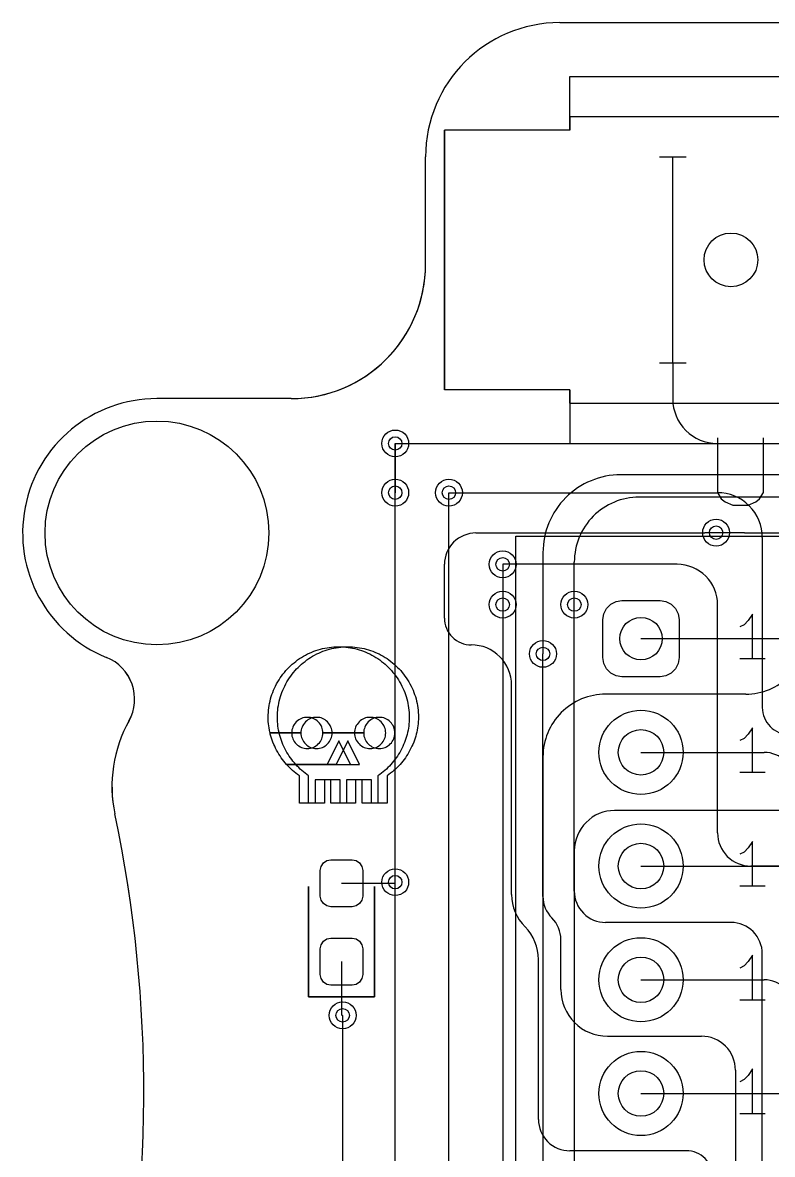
# Model space of a CAD drawing. Header units: millimetres. Extents: x -220 to 263, y -14 to 135.
# Drawn here: x 30 to 46.75, y 95.12 to 120.4 of the extents above; entities that cross this region are included whole.
import ezdxf

# ---------------------------------------------------------------- set-up
doc = ezdxf.new("R2010")
doc.units = ezdxf.units.MM
doc.layers.get('0').update_dxf_attribs({"color": 96, "lineweight": 25, "true_color": 0x008000})
for name, color, linetype, lineweight, true_color in [('livello 11', 30, 'Continuous', 25, 0xff7f00), ('livello 8', 18, 'Continuous', 25, 0x000000), ('livello 9', 18, 'Continuous', 25, 0x000000)]:
    doc.layers.add(name, color=color, linetype=linetype, lineweight=lineweight, true_color=true_color)

msp = doc.modelspace()

# ---------------------------------------------------------------- linework, layer by layer
msp.add_line((42, 120.399), (63.676, 120.399))
at = {"flags": 128}
for points in [[(39, 115), (39, 117.399)], [(36, 112), (33, 112)]]:
    msp.add_lwpolyline(points, dxfattribs=at)
msp.add_circle((33, 109), 2.5)
for centre, radius, start, end in [((42, 117.399), 3, 90, 180), ((36, 115), 3, 270, 0), ((33, 109), 3, 90, 248.0133), ((31.502, 105.291), 1, 330.8326, 68.0133), ((34.995, 103.341), 3, 150.8326, 191.8893), ((2.5, 96.5), 30.208, 347.5741, 11.8893)]:
    msp.add_arc(centre, radius, start, end)
at = {"layer": 'livello 11', "color": 250, "true_color": 0x2f2d31, "flags": 128}
for points in [[(42, 120.399, 0.414204), (39, 117.399)], [(36, 112, 0.414214), (39, 115)], [(33, 112, 0.824415), (31.877, 106.218)], [(32.376, 104.804, 0.451385), (31.877, 106.218)], [(32.376, 104.803, 0.181094), (32.06, 102.723)], [(32, 90, 0.106495), (32.06, 102.723)]]:
    msp.add_lwpolyline(points, format="xyb", dxfattribs=at)
for points in [[(42, 120.399), (63.676, 120.399)], [(39, 115), (39, 117.399)], [(36, 112), (33, 112)]]:
    msp.add_lwpolyline(points, dxfattribs=at)
at = {"layer": 'livello 11', "color": 168, "true_color": 0x0d115e, "flags": 128}
for points in [[(42.223, 117.999), (42.223, 119.199)], [(42.223, 119.199), (53.623, 119.199)], [(39.423, 117.999), (39.423, 112.199)], [(42.223, 117.999), (39.423, 117.999)], [(42.223, 112.199), (39.423, 112.199)], [(42.223, 111.899), (42.223, 112.199)], [(42.223, 111.899), (53.623, 111.899)], [(45.519, 111.121), (45.519, 109.906)], [(46.548, 109.906), (46.548, 111.121)], [(45.519, 109.906), (45.605, 109.763)], [(45.605, 109.763), (45.691, 109.692)], [(46.377, 109.692), (46.462, 109.763)], [(46.462, 109.763), (46.548, 109.906)], [(45.691, 109.692), (45.862, 109.621)], [(45.862, 109.621), (46.205, 109.621)], [(46.205, 109.621), (46.377, 109.692)], [(41.019, 108.925), (61.593, 108.925)], [(41.019, 56.093), (41.019, 108.925)], [(46.114, 106.949), (46.019, 106.901)], [(46.209, 107.044), (46.114, 106.949)], [(46.305, 107.187), (46.209, 107.044)], [(46.305, 106.187), (46.305, 107.187)], [(37.319, 106.455), (37.372, 106.453), (37.424, 106.449), (37.475, 106.443), (37.527, 106.436), (37.577, 106.427), (37.627, 106.416), (37.677, 106.404), (37.726, 106.39), (37.774, 106.374), (37.822, 106.357), (37.869, 106.338), (37.916, 106.318), (37.962, 106.296), (38.008, 106.272), (38.053, 106.246), (38.098, 106.22), (38.141, 106.192), (38.183, 106.162), (38.224, 106.132), (38.264, 106.1), (38.302, 106.067), (38.34, 106.033), (38.376, 105.998), (38.411, 105.962), (38.446, 105.924), (38.479, 105.885), (38.51, 105.845), (38.541, 105.804), (38.571, 105.761), (38.599, 105.718), (38.626, 105.673), (38.652, 105.627), (38.676, 105.581), (38.699, 105.534), (38.72, 105.487), (38.739, 105.439), (38.757, 105.391), (38.773, 105.343), (38.787, 105.293), (38.8, 105.243), (38.811, 105.193), (38.82, 105.142), (38.827, 105.091), (38.833, 105.04), (38.838, 104.987), (38.84, 104.935), (38.841, 104.881), (38.84, 104.833), (38.838, 104.785), (38.834, 104.738), (38.829, 104.69), (38.822, 104.643), (38.814, 104.597), (38.805, 104.55), (38.794, 104.504), (38.781, 104.458), (38.767, 104.413), (38.751, 104.368), (38.735, 104.323), (38.716, 104.278), (38.696, 104.234), (38.675, 104.189), (38.652, 104.146), (38.628, 104.103), (38.603, 104.061), (38.576, 104.019), (38.549, 103.979), (38.521, 103.94), (38.492, 103.902), (38.462, 103.865), (38.43, 103.829), (38.398, 103.793), (38.365, 103.759), (38.33, 103.726), (38.295, 103.694), (38.259, 103.663), (38.221, 103.632), (38.183, 103.603), (38.143, 103.575), (38.143, 102.962), (37.791, 102.962), (37.791, 103.486), (37.438, 103.486), (37.438, 102.962), (37.093, 102.962), (37.093, 103.486), (36.741, 103.486), (36.741, 102.962), (36.388, 102.962), (36.388, 103.575), (36.348, 103.603), (36.31, 103.632), (36.273, 103.662), (36.236, 103.694), (36.201, 103.726), (36.167, 103.759), (36.133, 103.793), (36.101, 103.828), (36.099, 103.831), (37.005, 103.831), (37.526, 103.831), (37.266, 104.356), (37.005, 103.831), (36.099, 103.831), (36.07, 103.864), (36.039, 103.9), (36.01, 103.938), (35.982, 103.977), (35.955, 104.017), (35.928, 104.058), (35.903, 104.099), (35.879, 104.142), (35.856, 104.185), (35.835, 104.229), (35.815, 104.273), (35.797, 104.317), (35.78, 104.362), (35.764, 104.407), (35.75, 104.453), (35.738, 104.499), (35.73, 104.533), (36.216, 104.533), (36.217, 104.498), (36.222, 104.464), (36.23, 104.431), (36.241, 104.4), (36.256, 104.369), (36.273, 104.341), (36.294, 104.313), (36.318, 104.286), (36.345, 104.262), (36.372, 104.242), (36.401, 104.224), (36.431, 104.21), (36.463, 104.198), (36.495, 104.19), (36.529, 104.185), (36.564, 104.184), (36.599, 104.185), (36.633, 104.19), (36.666, 104.198), (36.697, 104.21), (36.727, 104.224), (36.756, 104.242), (36.784, 104.262), (36.81, 104.286), (36.834, 104.313), (36.855, 104.341), (36.873, 104.369), (36.887, 104.4), (36.899, 104.431), (36.907, 104.464), (36.911, 104.498), (36.913, 104.533), (37.619, 104.533), (37.62, 104.498), (37.625, 104.464), (37.633, 104.431), (37.644, 104.4), (37.659, 104.369), (37.676, 104.341), (37.697, 104.313), (37.721, 104.286), (37.748, 104.262), (37.775, 104.242), (37.804, 104.224), (37.834, 104.21), (37.866, 104.198), (37.898, 104.19), (37.932, 104.185), (37.967, 104.184), (38.002, 104.185), (38.036, 104.19), (38.068, 104.198), (38.1, 104.21), (38.13, 104.224), (38.159, 104.242), (38.187, 104.262), (38.213, 104.286), (38.237, 104.313), (38.258, 104.341), (38.275, 104.369), (38.29, 104.4), (38.301, 104.431), (38.309, 104.464), (38.314, 104.498), (38.316, 104.533), (38.314, 104.568), (38.309, 104.602), (38.301, 104.634), (38.29, 104.665), (38.275, 104.696), (38.258, 104.724), (38.237, 104.752), (38.213, 104.778), (38.186, 104.802), (38.159, 104.823), (38.129, 104.841), (38.099, 104.856), (38.067, 104.867), (38.034, 104.875), (37.999, 104.88), (37.963, 104.881), (37.929, 104.88), (37.896, 104.875), (37.864, 104.867), (37.833, 104.856), (37.804, 104.841), (37.775, 104.823), (37.748, 104.802), (37.721, 104.778), (37.697, 104.752), (37.676, 104.724), (37.659, 104.696), (37.644, 104.665), (37.633, 104.634), (37.625, 104.602), (37.62, 104.568), (37.619, 104.533), (36.913, 104.533), (36.911, 104.568), (36.907, 104.602), (36.899, 104.634), (36.887, 104.665), (36.873, 104.696), (36.855, 104.724), (36.834, 104.752), (36.81, 104.778), (36.784, 104.802), (36.756, 104.823), (36.728, 104.841), (36.698, 104.856), (36.668, 104.867), (36.636, 104.875), (36.603, 104.88), (36.569, 104.881), (36.533, 104.88), (36.498, 104.875), (36.464, 104.867), (36.432, 104.856), (36.402, 104.841), (36.373, 104.823), (36.345, 104.802), (36.318, 104.778), (36.294, 104.752), (36.273, 104.724), (36.256, 104.696), (36.241, 104.665), (36.23, 104.634), (36.222, 104.602), (36.217, 104.568), (36.216, 104.533), (35.73, 104.533), (35.727, 104.545), (35.717, 104.592), (35.709, 104.639), (35.703, 104.687), (35.698, 104.735), (35.694, 104.783), (35.692, 104.832), (35.691, 104.881), (35.692, 104.935), (35.694, 104.987), (35.698, 105.04), (35.704, 105.091), (35.712, 105.142), (35.721, 105.193), (35.732, 105.243), (35.744, 105.293), (35.758, 105.343), (35.774, 105.391), (35.792, 105.439), (35.811, 105.487), (35.832, 105.534), (35.855, 105.581), (35.879, 105.627), (35.905, 105.673), (35.932, 105.718), (35.961, 105.761), (35.99, 105.804), (36.021, 105.845), (36.053, 105.885), (36.086, 105.924), (36.12, 105.962), (36.155, 105.998), (36.192, 106.033), (36.229, 106.067), (36.268, 106.1), (36.308, 106.132), (36.349, 106.162), (36.391, 106.192), (36.434, 106.22), (36.478, 106.246), (36.523, 106.272), (36.569, 106.296), (36.615, 106.318), (36.662, 106.338), (36.709, 106.357), (36.757, 106.374), (36.805, 106.39), (36.854, 106.404), (36.904, 106.416), (36.954, 106.427), (37.004, 106.436), (37.056, 106.443), (37.107, 106.449), (37.159, 106.453), (37.212, 106.455), (37.266, 106.456), (37.319, 106.455)], [(46.59, 106.187), (46.019, 106.187)], [(46.114, 104.409), (46.019, 104.361)], [(46.209, 104.504), (46.114, 104.409)], [(46.305, 104.647), (46.209, 104.504)], [(46.305, 103.647), (46.305, 104.647)], [(46.59, 103.647), (46.019, 103.647)], [(46.209, 101.964), (46.114, 101.869)], [(46.305, 102.107), (46.209, 101.964)], [(46.305, 101.107), (46.305, 102.107)], [(46.114, 101.869), (46.019, 101.821)], [(36.388, 101.099), (36.388, 98.639)], [(37.858, 98.639), (37.858, 101.099)], [(46.59, 101.107), (46.019, 101.107)], [(46.209, 99.424), (46.114, 99.329)], [(46.305, 99.567), (46.209, 99.424)], [(46.305, 98.567), (46.305, 99.567)], [(46.114, 99.329), (46.019, 99.281)], [(36.388, 98.639), (37.858, 98.639)], [(46.59, 98.567), (46.019, 98.567)], [(46.209, 96.884), (46.114, 96.789)], [(46.305, 97.027), (46.209, 96.884)], [(46.305, 96.027), (46.305, 97.027)], [(46.114, 96.789), (46.019, 96.741)], [(46.59, 96.027), (46.019, 96.027)]]:
    msp.add_lwpolyline(points, dxfattribs=at)
at = {"layer": 'livello 11', "color": 139, "true_color": 0x174d58, "flags": 128}
for points in [[(42.223, 118.299), (53.623, 118.299)], [(42.223, 118.299), (42.223, 117.999)], [(42.223, 117.999), (39.423, 117.999)], [(39.423, 112.199), (39.423, 117.999)], [(42.223, 112.199), (39.423, 112.199)], [(42.223, 112.199), (42.223, 110.999)], [(42.223, 110.999), (53.623, 110.999)], [(37.114, 106.455), (37.167, 106.453), (37.219, 106.449), (37.271, 106.443), (37.322, 106.436), (37.372, 106.427), (37.422, 106.416), (37.472, 106.404), (37.521, 106.39), (37.569, 106.374), (37.617, 106.357), (37.664, 106.338), (37.711, 106.318), (37.757, 106.296), (37.803, 106.272), (37.848, 106.246), (37.893, 106.22), (37.936, 106.192), (37.978, 106.162), (38.019, 106.132), (38.058, 106.1), (38.097, 106.067), (38.134, 106.033), (38.171, 105.998), (38.206, 105.962), (38.24, 105.924), (38.273, 105.885), (38.305, 105.845), (38.336, 105.804), (38.365, 105.761), (38.394, 105.718), (38.421, 105.673), (38.447, 105.627), (38.472, 105.581), (38.494, 105.534), (38.515, 105.487), (38.534, 105.439), (38.552, 105.391), (38.568, 105.343), (38.582, 105.293), (38.594, 105.243), (38.605, 105.193), (38.614, 105.142), (38.622, 105.091), (38.628, 105.04), (38.632, 104.987), (38.634, 104.935), (38.635, 104.881), (38.635, 104.832), (38.632, 104.783), (38.629, 104.735), (38.624, 104.687), (38.617, 104.639), (38.609, 104.592), (38.599, 104.545), (38.588, 104.499), (38.576, 104.453), (38.562, 104.407), (38.546, 104.362), (38.53, 104.317), (38.511, 104.273), (38.491, 104.229), (38.47, 104.185), (38.447, 104.142), (38.423, 104.099), (38.398, 104.058), (38.371, 104.017), (38.344, 103.977), (38.316, 103.938), (38.287, 103.9), (38.256, 103.864), (38.225, 103.828), (38.193, 103.793), (38.159, 103.759), (38.125, 103.726), (38.09, 103.694), (38.053, 103.662), (38.016, 103.632), (37.978, 103.603), (37.938, 103.575), (37.938, 102.962), (37.585, 102.962), (37.585, 103.486), (37.233, 103.486), (37.233, 102.962), (36.888, 102.962), (36.888, 103.486), (36.535, 103.486), (36.535, 102.962), (36.183, 102.962), (36.183, 103.575), (36.143, 103.603), (36.105, 103.632), (36.068, 103.663), (36.031, 103.694), (35.996, 103.726), (35.962, 103.759), (35.928, 103.793), (35.896, 103.829), (35.894, 103.831), (36.8, 103.831), (37.321, 103.831), (37.061, 104.356), (36.8, 103.831), (35.894, 103.831), (35.865, 103.865), (35.834, 103.902), (35.805, 103.94), (35.777, 103.979), (35.75, 104.019), (35.724, 104.061), (35.699, 104.103), (35.674, 104.146), (35.651, 104.189), (35.63, 104.234), (35.61, 104.278), (35.592, 104.323), (35.575, 104.368), (35.559, 104.413), (35.545, 104.458), (35.532, 104.504), (35.526, 104.533), (36.011, 104.533), (36.012, 104.498), (36.017, 104.464), (36.025, 104.431), (36.036, 104.4), (36.051, 104.369), (36.069, 104.341), (36.089, 104.313), (36.113, 104.286), (36.14, 104.262), (36.167, 104.242), (36.196, 104.224), (36.226, 104.21), (36.258, 104.198), (36.29, 104.19), (36.324, 104.185), (36.359, 104.184), (36.394, 104.185), (36.428, 104.19), (36.461, 104.198), (36.492, 104.21), (36.522, 104.224), (36.551, 104.242), (36.578, 104.262), (36.605, 104.286), (36.629, 104.313), (36.65, 104.341), (36.668, 104.369), (36.682, 104.4), (36.693, 104.431), (36.701, 104.464), (36.706, 104.498), (36.708, 104.533), (37.413, 104.533), (37.415, 104.498), (37.419, 104.464), (37.428, 104.431), (37.439, 104.4), (37.453, 104.369), (37.471, 104.341), (37.492, 104.313), (37.516, 104.286), (37.543, 104.262), (37.57, 104.242), (37.599, 104.224), (37.629, 104.21), (37.66, 104.198), (37.693, 104.19), (37.727, 104.185), (37.762, 104.184), (37.797, 104.185), (37.831, 104.19), (37.864, 104.198), (37.895, 104.21), (37.925, 104.224), (37.954, 104.242), (37.982, 104.262), (38.008, 104.286), (38.032, 104.313), (38.053, 104.341), (38.071, 104.369), (38.085, 104.4), (38.096, 104.431), (38.104, 104.464), (38.109, 104.498), (38.111, 104.533), (38.109, 104.568), (38.104, 104.602), (38.096, 104.634), (38.085, 104.665), (38.071, 104.696), (38.053, 104.724), (38.032, 104.752), (38.008, 104.778), (37.981, 104.802), (37.954, 104.823), (37.924, 104.841), (37.894, 104.856), (37.862, 104.867), (37.828, 104.875), (37.794, 104.88), (37.757, 104.881), (37.723, 104.88), (37.69, 104.875), (37.659, 104.867), (37.628, 104.856), (37.598, 104.841), (37.57, 104.823), (37.542, 104.802), (37.516, 104.778), (37.492, 104.752), (37.471, 104.724), (37.453, 104.696), (37.439, 104.665), (37.428, 104.634), (37.419, 104.602), (37.415, 104.568), (37.413, 104.533), (36.708, 104.533), (36.706, 104.568), (36.701, 104.602), (36.693, 104.634), (36.682, 104.665), (36.668, 104.696), (36.65, 104.724), (36.629, 104.752), (36.605, 104.778), (36.579, 104.802), (36.551, 104.823), (36.522, 104.841), (36.493, 104.856), (36.462, 104.867), (36.43, 104.875), (36.397, 104.88), (36.363, 104.881), (36.327, 104.88), (36.293, 104.875), (36.259, 104.867), (36.227, 104.856), (36.197, 104.841), (36.168, 104.823), (36.14, 104.802), (36.113, 104.778), (36.089, 104.752), (36.069, 104.724), (36.051, 104.696), (36.036, 104.665), (36.025, 104.634), (36.017, 104.602), (36.012, 104.568), (36.011, 104.533), (35.526, 104.533), (35.522, 104.55), (35.512, 104.597), (35.504, 104.643), (35.497, 104.69), (35.492, 104.738), (35.488, 104.785), (35.486, 104.833), (35.485, 104.881), (35.486, 104.935), (35.489, 104.987), (35.493, 105.04), (35.499, 105.091), (35.506, 105.142), (35.516, 105.193), (35.526, 105.243), (35.539, 105.293), (35.553, 105.343), (35.569, 105.391), (35.587, 105.439), (35.606, 105.487), (35.627, 105.534), (35.65, 105.581), (35.674, 105.627), (35.7, 105.673), (35.727, 105.718), (35.756, 105.761), (35.785, 105.804), (35.816, 105.845), (35.848, 105.885), (35.881, 105.924), (35.915, 105.962), (35.95, 105.998), (35.986, 106.033), (36.024, 106.067), (36.062, 106.1), (36.102, 106.132), (36.143, 106.162), (36.185, 106.192), (36.229, 106.22), (36.273, 106.246), (36.318, 106.272), (36.364, 106.296), (36.41, 106.318), (36.457, 106.338), (36.504, 106.357), (36.552, 106.374), (36.6, 106.39), (36.65, 106.404), (36.699, 106.416), (36.749, 106.427), (36.8, 106.436), (36.851, 106.443), (36.902, 106.449), (36.955, 106.453), (37.007, 106.455), (37.061, 106.456), (37.114, 106.455)], [(36.388, 98.639), (36.388, 101.099)], [(37.858, 101.099), (37.858, 98.639)], [(37.858, 98.639), (36.388, 98.639)]]:
    msp.add_lwpolyline(points, dxfattribs=at)
at = {"layer": 'livello 11', "color": 250, "true_color": 0x2f2d31}
msp.add_circle((33, 109), 2.5, dxfattribs=at)
at = {"layer": 'livello 8', "color": 163, "true_color": 0x4d7fc4, "flags": 128}
for points in [[(44.223, 117.399), (44.823, 117.399)], [(44.523, 112.799), (44.523, 117.399)], [(44.223, 112.799), (44.823, 112.799)], [(44.523, 112.799), (44.523, 111.993)], [(38.323, 63.099), (38.323, 110.999)], [(45.517, 110.999), (55.282, 110.999)], [(56.623, 110.299), (43.362, 110.299)], [(39.523, 56.199), (39.523, 109.899)], [(58.523, 109.799), (43.772, 109.799)], [(45.491, 109.007), (46.115, 109.007)], [(46.115, 109.007), (46.123, 108.999)], [(46.123, 108.999), (46.125, 109.002)], [(46.125, 109.002), (47.448, 109.002)], [(41.623, 108.559), (41.623, 106.299)], [(40.723, 108.299), (40.723, 50.399)], [(42.323, 107.399), (42.323, 108.349)], [(44.238, 107.489), (44.369, 107.468), (44.487, 107.408), (44.581, 107.314), (44.642, 107.195), (44.663, 107.064), (44.663, 106.214), (44.642, 106.083), (44.581, 105.964), (44.487, 105.87), (44.369, 105.81), (44.238, 105.789), (43.388, 105.789), (43.256, 105.81), (43.138, 105.87), (43.044, 105.964), (42.983, 106.083), (42.963, 106.214), (42.963, 107.064), (42.983, 107.195), (43.044, 107.314), (43.138, 107.408), (43.256, 107.468), (43.388, 107.489), (44.238, 107.489)], [(43.813, 106.639), (49.655, 106.639)], [(46.157, 105.399), (43.023, 105.399)], [(41.623, 103.999), (41.623, 56.999)], [(43.813, 104.099), (46.562, 104.099)], [(48.974, 102.799), (43.223, 102.799)], [(42.323, 101.899), (42.323, 62.082)], [(36.885, 100.649), (36.794, 100.667), (36.717, 100.719), (36.666, 100.796), (36.648, 100.886), (36.648, 101.461), (36.666, 101.552), (36.717, 101.629), (36.794, 101.681), (36.885, 101.699), (37.36, 101.699), (37.451, 101.681), (37.528, 101.629), (37.579, 101.552), (37.598, 101.461), (37.598, 100.886), (37.579, 100.796), (37.528, 100.719), (37.451, 100.667), (37.36, 100.649), (36.885, 100.649)], [(43.813, 101.559), (49.655, 101.559)], [(37.123, 101.174), (38.298, 101.174)], [(36.885, 98.899), (36.794, 98.917), (36.717, 98.969), (36.666, 99.046), (36.648, 99.136), (36.648, 99.711), (36.666, 99.802), (36.717, 99.879), (36.794, 99.931), (36.885, 99.949), (37.36, 99.949), (37.451, 99.931), (37.528, 99.879), (37.579, 99.802), (37.598, 99.711), (37.598, 99.136), (37.579, 99.046), (37.528, 98.969), (37.451, 98.917), (37.36, 98.899), (36.885, 98.899)], [(37.123, 99.424), (37.123, 98.249)], [(43.813, 99.019), (46.562, 99.019)], [(37.148, 98.224), (37.148, 91.666)], [(43.813, 96.479), (49.655, 96.479)]]:
    msp.add_lwpolyline(points, dxfattribs=at)
at = {"layer": 'livello 8', "color": 7, "flags": 128}
for points in [[(44.223, 117.399), (44.823, 117.399)], [(44.223, 112.799), (44.823, 112.799)]]:
    msp.add_lwpolyline(points, dxfattribs=at)
at = {"layer": 'livello 8', "color": 163, "true_color": 0x4d7fc4, "flags": 128}
for points in [[(44.522, 111.993, 0.414214), (45.517, 110.999)], [(43.362, 110.299, 0.414214), (41.623, 108.559)], [(43.772, 109.799, 0.414214), (42.323, 108.349)], [(46.157, 105.399, 0.198913), (47.123, 105.799)], [(43.023, 105.399, 0.414214), (41.623, 103.999)], [(47.044, 103.899, 0.19891), (46.562, 104.099)], [(43.223, 102.799, 0.414214), (42.323, 101.899)], [(38.298, 101.174, 0.414214), (38.323, 101.199)], [(47.044, 98.819, 0.19891), (46.562, 99.019)], [(37.123, 98.249, 0.414214), (37.148, 98.224)]]:
    msp.add_lwpolyline(points, format="xyb", dxfattribs=at)
at = {"layer": 'livello 8', "color": 7}
for centre, radius in [((45.823, 115.099), 0.6), ((45.823, 115.099), 0.6), ((38.323, 110.999), 0.15), ((38.323, 109.899), 0.15), ((39.523, 109.899), 0.15), ((45.491, 109.007), 0.15), ((40.723, 108.299), 0.15), ((40.723, 107.399), 0.15), ((42.323, 107.399), 0.15), ((43.813, 106.639), 0.475), ((41.623, 106.299), 0.15), ((43.813, 104.099), 0.508), ((43.813, 101.559), 0.508), ((38.323, 101.199), 0.15), ((43.813, 99.019), 0.508), ((37.148, 98.224), 0.15), ((43.813, 96.479), 0.508)]:
    msp.add_circle(centre, radius, dxfattribs=at)
at = {"layer": 'livello 8', "color": 7, "true_color": 0xececec}
for centre in [(38.323, 110.999), (38.323, 109.899), (39.523, 109.899), (45.491, 109.007), (40.723, 108.299), (40.723, 107.399), (42.323, 107.399), (41.623, 106.299), (38.323, 101.199), (37.148, 98.224)]:
    msp.add_circle(centre, 0.3, dxfattribs=at)
at = {"layer": 'livello 8', "color": 163, "true_color": 0x4d7fc4}
for centre in [(43.813, 104.099), (43.813, 101.559), (43.813, 99.019), (43.813, 96.479)]:
    msp.add_circle(centre, 0.94, dxfattribs=at)
at = {"layer": 'livello 9', "color": 22, "true_color": 0xc83434, "flags": 128}
for points in [[(44.223, 117.399), (44.823, 117.399)], [(44.223, 112.799), (44.823, 112.799)], [(38.323, 110.999), (38.323, 109.899)], [(38.323, 110.999), (47.723, 110.999)], [(39.523, 109.899), (45.523, 109.899)], [(40.123, 108.999), (45.236, 108.999)], [(45.243, 109), (45.25, 109.007)], [(45.25, 109.007), (45.491, 109.007)], [(46.523, 108.899), (46.523, 105.099)], [(39.423, 107.099), (39.423, 108.299)], [(44.623, 108.299), (40.723, 108.299)], [(40.723, 108.299), (40.723, 107.399)], [(44.238, 107.489), (44.369, 107.468), (44.487, 107.408), (44.581, 107.314), (44.642, 107.195), (44.663, 107.064), (44.663, 106.214), (44.642, 106.083), (44.581, 105.964), (44.487, 105.87), (44.369, 105.81), (44.238, 105.789), (43.388, 105.789), (43.256, 105.81), (43.138, 105.87), (43.044, 105.964), (42.983, 106.083), (42.963, 106.214), (42.963, 107.064), (42.983, 107.195), (43.044, 107.314), (43.138, 107.408), (43.256, 107.468), (43.388, 107.489), (44.238, 107.489)], [(42.323, 100.999), (42.323, 107.399)], [(45.523, 102.299), (45.523, 107.399)], [(41.623, 100.882), (41.623, 106.299)], [(40.923, 100.923), (40.923, 105.599)], [(36.885, 100.649), (36.794, 100.667), (36.717, 100.719), (36.666, 100.796), (36.648, 100.886), (36.648, 101.461), (36.666, 101.552), (36.717, 101.629), (36.794, 101.681), (36.885, 101.699), (37.36, 101.699), (37.451, 101.681), (37.528, 101.629), (37.579, 101.552), (37.598, 101.461), (37.598, 100.886), (37.579, 100.796), (37.528, 100.719), (37.451, 100.667), (37.36, 100.649), (36.885, 100.649)], [(47.655, 101.559), (46.263, 101.559)], [(37.123, 101.174), (38.298, 101.174)], [(45.823, 100.299), (43.023, 100.299)], [(36.885, 98.899), (36.794, 98.917), (36.717, 98.969), (36.666, 99.046), (36.648, 99.136), (36.648, 99.711), (36.666, 99.802), (36.717, 99.879), (36.794, 99.931), (36.885, 99.949), (37.36, 99.949), (37.451, 99.931), (37.528, 99.879), (37.579, 99.802), (37.598, 99.711), (37.598, 99.136), (37.579, 99.046), (37.528, 98.969), (37.451, 98.917), (37.36, 98.899), (36.885, 98.899)], [(42.023, 98.799), (42.023, 99.916)], [(37.123, 99.424), (37.123, 98.249)], [(41.523, 95.899), (41.523, 99.475)], [(46.523, 97.399), (46.523, 99.599)], [(43.062, 97.759), (45.162, 97.759)], [(46.523, 80.021), (46.523, 97.399)], [(45.923, 96.999), (45.923, 78.199)], [(44.823, 95.199), (42.223, 95.199)]]:
    msp.add_lwpolyline(points, dxfattribs=at)
at = {"layer": 'livello 9', "color": 7, "flags": 128}
for points in [[(44.223, 117.399), (44.823, 117.399)], [(44.223, 112.799), (44.823, 112.799)]]:
    msp.add_lwpolyline(points, dxfattribs=at)
at = {"layer": 'livello 9', "color": 22, "true_color": 0xc83434, "flags": 128}
for points in [[(46.523, 108.899, 0.414214), (45.523, 109.899)], [(40.123, 108.999, 0.414214), (39.423, 108.299)], [(45.243, 109, 0.051553), (45.236, 108.999)], [(45.523, 107.399, 0.414214), (44.623, 108.299)], [(39.423, 107.099, 0.414214), (40.023, 106.499)], [(40.923, 105.599, 0.414214), (40.023, 106.499)], [(46.523, 105.099, 0.414214), (47.123, 104.499)], [(45.523, 102.299, 0.414214), (46.263, 101.559)], [(38.298, 101.174, 0.414214), (38.323, 101.199)], [(40.922, 100.923, 0.198924), (41.223, 100.199)], [(41.623, 100.882, 0.19891), (41.823, 100.399)], [(42.323, 100.999, 0.414214), (43.023, 100.299)], [(42.022, 99.916, 0.198894), (41.823, 100.399)], [(41.523, 99.475, 0.198914), (41.223, 100.199)], [(46.523, 99.599, 0.414214), (45.823, 100.299)], [(42.023, 98.799, 0.414214), (43.062, 97.759)], [(37.123, 98.249, 0.414214), (37.148, 98.224)], [(45.923, 96.999, 0.414214), (45.162, 97.759)], [(41.523, 95.899, 0.414214), (42.223, 95.199)], [(45.423, 94.599, 0.414214), (44.823, 95.199)]]:
    msp.add_lwpolyline(points, format="xyb", dxfattribs=at)
at = {"layer": 'livello 9', "color": 7}
for centre, radius in [((45.823, 115.099), 0.6), ((45.823, 115.099), 0.6), ((38.323, 110.999), 0.15), ((38.323, 109.899), 0.15), ((39.523, 109.899), 0.15), ((45.491, 109.007), 0.15), ((40.723, 108.299), 0.15), ((40.723, 107.399), 0.15), ((42.323, 107.399), 0.15), ((43.813, 106.639), 0.475), ((41.623, 106.299), 0.15), ((43.813, 104.099), 0.508), ((43.813, 101.559), 0.508), ((38.323, 101.199), 0.15), ((43.813, 99.019), 0.508), ((37.148, 98.224), 0.15), ((43.813, 96.479), 0.508)]:
    msp.add_circle(centre, radius, dxfattribs=at)
at = {"layer": 'livello 9', "color": 7, "true_color": 0xececec}
for centre in [(38.323, 110.999), (38.323, 109.899), (39.523, 109.899), (45.491, 109.007), (40.723, 108.299), (40.723, 107.399), (42.323, 107.399), (41.623, 106.299), (38.323, 101.199), (37.148, 98.224)]:
    msp.add_circle(centre, 0.3, dxfattribs=at)
at = {"layer": 'livello 9', "color": 22, "true_color": 0xc83434}
for centre in [(43.813, 104.099), (43.813, 101.559), (43.813, 99.019), (43.813, 96.479)]:
    msp.add_circle(centre, 0.94, dxfattribs=at)

doc.saveas('drawing.dxf')
